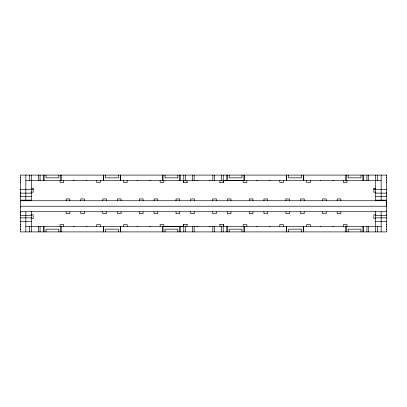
<?xml version="1.0" encoding="UTF-8"?>
<svg xmlns="http://www.w3.org/2000/svg" width="407" height="407" viewBox="0 0 407 407"><rect width="100%" height="100%" fill="white"/><g stroke="black" fill="none" stroke-linecap="round" stroke-linejoin="round"><path stroke-width="0.61" d="M20.35 212.642L20.35 211.726L20.696 211.726M20.35 207.148L20.35 206.232L386.65 206.232L386.65 200.737L20.35 200.737L20.35 201.653M31.339 211.726L31.339 211.386M375.661 211.726L375.661 211.386M375.661 192.18L376.002 192.18L373.829 192.206L373.829 188.253M20.35 177.844L20.696 177.874M386.304 177.874L386.65 177.844M20.35 180.591L20.696 180.622M25.845 180.591L381.156 180.591M386.304 180.622L386.65 180.591M20.35 182.453L20.696 182.453M187.444 182.453L183.353 182.422L183.353 180.591M219.556 182.453L223.647 182.422L223.647 180.591L243.183 180.606L243.183 182.438L246.846 182.438L246.846 180.606M386.304 182.453L386.65 182.453M31.339 188.543L33.171 188.543M373.829 188.543L375.661 188.543M20.35 189.474L33.171 189.474M373.829 189.474L386.65 189.474M20.35 192.206L20.696 192.206M386.304 192.206L386.65 192.206M20.35 193.137L31.339 193.137M375.661 193.137L386.65 193.137M20.35 195.869L20.696 195.869M386.304 195.869L386.65 195.869M20.35 196.495L31.339 196.495M375.661 196.495L386.65 196.495M20.35 200.158L31.339 200.158M375.661 200.158L386.65 200.158M20.35 211.131L20.696 211.131M386.304 211.131L386.65 211.131M20.35 211.726L386.65 211.726M20.35 214.794L20.696 214.794M30.998 214.794L33.171 214.794L33.171 218.457L31.339 218.457M376.002 214.794L373.829 214.794L373.829 218.457L375.661 218.457M386.304 214.794L386.65 214.794M20.35 215.389L31.339 215.389M375.661 215.389L386.65 215.389M20.35 217.862L31.339 217.862M375.661 217.862L386.65 217.862M20.35 221.525L31.339 221.525M375.661 221.525L386.65 221.525M20.35 224.578L20.696 224.578M187.444 224.578L183.353 224.578L183.353 226.409L163.818 226.394L163.818 224.562L160.155 224.562L160.155 226.394M219.556 224.578L223.647 224.578L223.647 226.409M386.304 224.578L386.65 224.578M20.35 226.409L20.696 226.409M25.845 226.409L381.156 226.409M386.304 226.409L386.65 226.409M20.35 229.156L20.696 229.156M386.304 229.156L386.65 229.156M31.339 192.18L30.998 192.18L33.171 192.206L33.171 188.253M381.156 175.096L381.156 200.88M381.156 211.726L381.156 231.904M377.294 175.096L377.294 180.591M377.294 226.409L377.294 231.904M375.661 180.566L375.661 200.88M375.661 211.569L375.661 226.394M375.564 175.096L375.564 180.591M375.564 226.409L375.564 231.904M368.661 175.096L368.661 180.591M368.661 226.409L368.661 231.904M366.931 175.096L366.931 180.591M366.931 226.409L366.931 231.904M363.146 175.096L363.146 180.591M363.146 226.409L363.146 231.904M363.069 175.096L363.069 180.591M363.069 226.409L363.069 231.904M360.978 175.096L360.978 177.844L348.158 177.844L348.158 175.096M360.978 231.904L360.978 229.156L348.158 229.156L348.158 231.904M346.968 180.606L346.968 182.438L343.305 182.438L343.305 180.606M346.968 226.394L346.968 224.562L343.305 224.562L343.305 226.394M346.067 175.096L346.067 180.591M346.067 226.409L346.067 231.904M345.991 175.096L345.991 180.591M345.991 226.409L345.991 231.904M340.863 200.768L340.863 198.937L337.2 198.937L337.2 200.768M340.863 211.757L340.863 213.589L337.2 213.589L337.2 211.757M326.211 200.768L326.211 198.937L322.548 198.937L322.548 200.768M326.211 211.757L326.211 213.589L322.548 213.589L322.548 211.757M310.338 180.606L310.338 182.438L306.675 182.438L306.675 180.606M310.338 226.394L310.338 224.562L306.675 224.562L306.675 226.394M304.233 200.768L304.233 198.937L300.57 198.937L300.57 200.768M304.233 211.757L304.233 213.589L300.57 213.589L300.57 211.757M303.653 175.096L303.653 180.591M303.653 226.409L303.653 231.904M303.576 175.096L303.576 180.591M303.576 226.409L303.576 231.904M301.485 175.096L301.485 177.844L288.665 177.844L288.665 175.096M301.485 231.904L301.485 229.156L288.665 229.156L288.665 231.904M289.581 200.768L289.581 198.937L285.918 198.937L285.918 200.768M289.581 211.757L289.581 213.589L285.918 213.589L285.918 211.757M286.574 175.096L286.574 180.591M286.574 226.409L286.574 231.904M286.497 175.096L286.497 180.591M286.497 226.409L286.497 231.904M283.476 180.606L283.476 182.438L279.812 182.438L279.812 180.606M283.476 226.394L283.476 224.562L279.812 224.562L279.812 226.394M267.603 200.768L267.603 198.937L263.94 198.937L263.94 200.768M267.603 211.757L267.603 213.589L263.94 213.589L263.94 211.757M252.951 200.768L252.951 198.937L249.288 198.937L249.288 200.768M252.951 211.757L252.951 213.589L249.288 213.589L249.288 211.757M246.846 226.394L246.846 224.562L243.183 224.562L243.183 226.394M244.159 175.096L244.159 180.591M244.159 226.409L244.159 231.904M244.083 175.096L244.083 180.591M244.083 226.409L244.083 231.904M241.992 175.096L241.992 177.844L229.172 177.844L229.172 175.096M241.992 231.904L241.992 229.156L229.172 229.156L229.172 231.904M230.973 200.768L230.973 198.937L227.31 198.937L227.31 200.768M230.973 211.757L230.973 213.589L227.31 213.589L227.31 211.757M227.081 175.096L227.081 180.591M227.081 226.409L227.081 231.904M227.004 175.096L227.004 180.591M227.004 226.409L227.004 231.904M223.219 175.096L223.219 182.453M223.219 224.578L223.219 231.904M221.489 175.096L221.489 180.591M221.489 226.409L221.489 231.904M219.983 180.591L219.983 182.422M219.983 224.578L219.983 226.409M216.321 200.768L216.321 198.937L212.658 198.937L212.658 200.768M216.321 211.757L216.321 213.589L212.658 213.589L212.658 211.757M214.586 175.096L214.586 180.591M214.586 226.409L214.586 231.904M212.856 175.096L212.856 180.591M212.856 226.409L212.856 231.904M194.343 200.768L194.343 198.937L190.68 198.937L190.68 200.768M194.343 211.757L194.343 213.589L190.68 213.589L190.68 211.757M194.144 175.096L194.144 180.591M194.144 226.409L194.144 231.904M192.414 175.096L192.414 180.591M192.414 226.409L192.414 231.904M187.017 180.591L187.017 182.422M187.017 224.578L187.017 226.409M185.511 175.096L185.511 180.591M185.511 226.409L185.511 231.904M183.781 175.096L183.781 182.453M183.781 224.578L183.781 231.904M179.996 175.096L179.996 180.591M179.996 226.409L179.996 231.904M179.919 175.096L179.919 180.591M179.919 226.409L179.919 231.904M179.691 200.768L179.691 198.937L176.028 198.937L176.028 200.768M179.691 211.757L179.691 213.589L176.028 213.589L176.028 211.757M177.828 175.096L177.828 177.844L165.008 177.844L165.008 175.096M177.828 231.904L177.828 229.156L165.008 229.156L165.008 231.904M163.818 180.606L163.818 182.438L160.155 182.438L160.155 180.606M162.917 175.096L162.917 180.591M162.917 226.409L162.917 231.904M162.841 175.096L162.841 180.591M162.841 226.409L162.841 231.904M157.713 200.768L157.713 198.937L154.05 198.937L154.05 200.768M157.713 211.757L157.713 213.589L154.05 213.589L154.05 211.757M143.06 200.768L143.06 198.937L139.398 198.937L139.398 200.768M143.06 211.757L143.06 213.589L139.398 213.589L139.398 211.757M127.188 180.606L127.188 182.438L123.525 182.438L123.525 180.606M127.188 226.394L127.188 224.562L123.525 224.562L123.525 226.394M121.083 200.768L121.083 198.937L117.42 198.937L117.42 200.768M121.083 211.757L121.083 213.589L117.42 213.589L117.42 211.757M120.503 175.096L120.503 180.591M120.503 226.409L120.503 231.904M120.426 175.096L120.426 180.591M120.426 226.409L120.426 231.904M118.335 175.096L118.335 177.844L105.515 177.844L105.515 175.096M118.335 231.904L118.335 229.156L105.515 229.156L105.515 231.904M106.43 200.768L106.43 198.937L102.768 198.937L102.768 200.768M106.43 211.757L106.43 213.589L102.768 213.589L102.768 211.757M103.424 175.096L103.424 180.591M103.424 226.409L103.424 231.904M103.347 175.096L103.347 180.591M103.347 226.409L103.347 231.904M100.326 180.606L100.326 182.438L96.663 182.438L96.663 180.606M100.326 226.394L100.326 224.562L96.663 224.562L96.663 226.394M84.453 200.768L84.453 198.937L80.79 198.937L80.79 200.768M84.453 211.757L84.453 213.589L80.79 213.589L80.79 211.757M69.8 200.768L69.8 198.937L66.138 198.937L66.138 200.768M69.8 211.757L69.8 213.589L66.138 213.589L66.138 211.757M63.696 180.606L63.696 182.438L60.033 182.438L60.033 180.606M63.696 226.394L63.696 224.562L60.033 224.562L60.033 226.394M61.009 175.096L61.009 180.591M61.009 226.409L61.009 231.904M60.933 175.096L60.933 180.591M60.933 226.409L60.933 231.904M58.842 175.096L58.842 177.844L46.022 177.844L46.022 175.096M58.842 231.904L58.842 229.156L46.022 229.156L46.022 231.904M43.931 175.096L43.931 180.591M43.931 226.409L43.931 231.904M43.854 175.096L43.854 180.591M43.854 226.409L43.854 231.904M40.069 175.096L40.069 180.591M40.069 226.409L40.069 231.904M38.339 175.096L38.339 180.591M38.339 226.409L38.339 231.904M31.436 175.096L31.436 180.591M31.436 226.409L31.436 231.904M31.339 180.566L31.339 200.88M31.339 211.569L31.339 226.394M29.706 175.096L29.706 180.591M29.706 226.409L29.706 231.904M25.845 175.096L25.845 200.88M25.845 211.726L25.845 231.904M196.891 226.506A1.374 1.374 0 0 1 197.395 226.409M209.605 226.409A1.374 1.374 0 0 1 210.109 226.506M197.395 180.591A1.374 1.374 0 0 1 196.891 180.494M210.109 180.494A1.374 1.374 0 0 1 209.605 180.591M74.074 180.606A1.374 1.374 0 0 1 73.57 180.51M86.788 180.51A1.374 1.374 0 0 1 86.284 180.606M137.566 180.606A1.374 1.374 0 0 1 137.062 180.51M150.28 180.51A1.374 1.374 0 0 1 149.776 180.606M257.224 180.606A1.374 1.374 0 0 1 256.72 180.51M269.938 180.51A1.374 1.374 0 0 1 269.434 180.606M320.716 180.606A1.374 1.374 0 0 1 320.212 180.51M333.43 180.51A1.374 1.374 0 0 1 332.926 180.606M86.284 226.394A1.374 1.374 0 0 1 86.788 226.49M73.57 226.49A1.374 1.374 0 0 1 74.074 226.394M149.776 226.394A1.374 1.374 0 0 1 150.28 226.49M137.062 226.49A1.374 1.374 0 0 1 137.566 226.394M269.434 226.394A1.374 1.374 0 0 1 269.938 226.49M256.72 226.49A1.374 1.374 0 0 1 257.224 226.394M332.926 226.394A1.374 1.374 0 0 1 333.43 226.49M320.212 226.49A1.374 1.374 0 0 1 320.716 226.394M386.65 175.096L20.35 175.096L20.35 231.904L386.65 231.904L386.65 175.096"/></g></svg>
